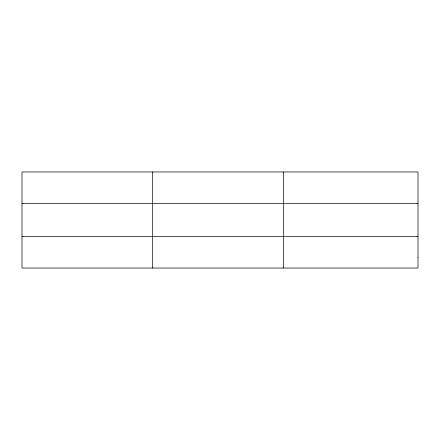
<?xml version="1.0" encoding="UTF-8"?>
<svg xmlns="http://www.w3.org/2000/svg" width="440" height="440" viewBox="0 0 440 440"><rect width="100%" height="100%" fill="white"/><g stroke="black" fill="none" stroke-linecap="round" stroke-linejoin="round"><path stroke-width="0.66" d="M152.68 268.043L152.68 171.958M283.36 268.043L283.36 171.958M22 203.665L418 203.665M22 236.335L418 236.335M418 257.471L418 268.043L22 268.043L22 171.958L418 171.958L418 257.471"/></g></svg>
